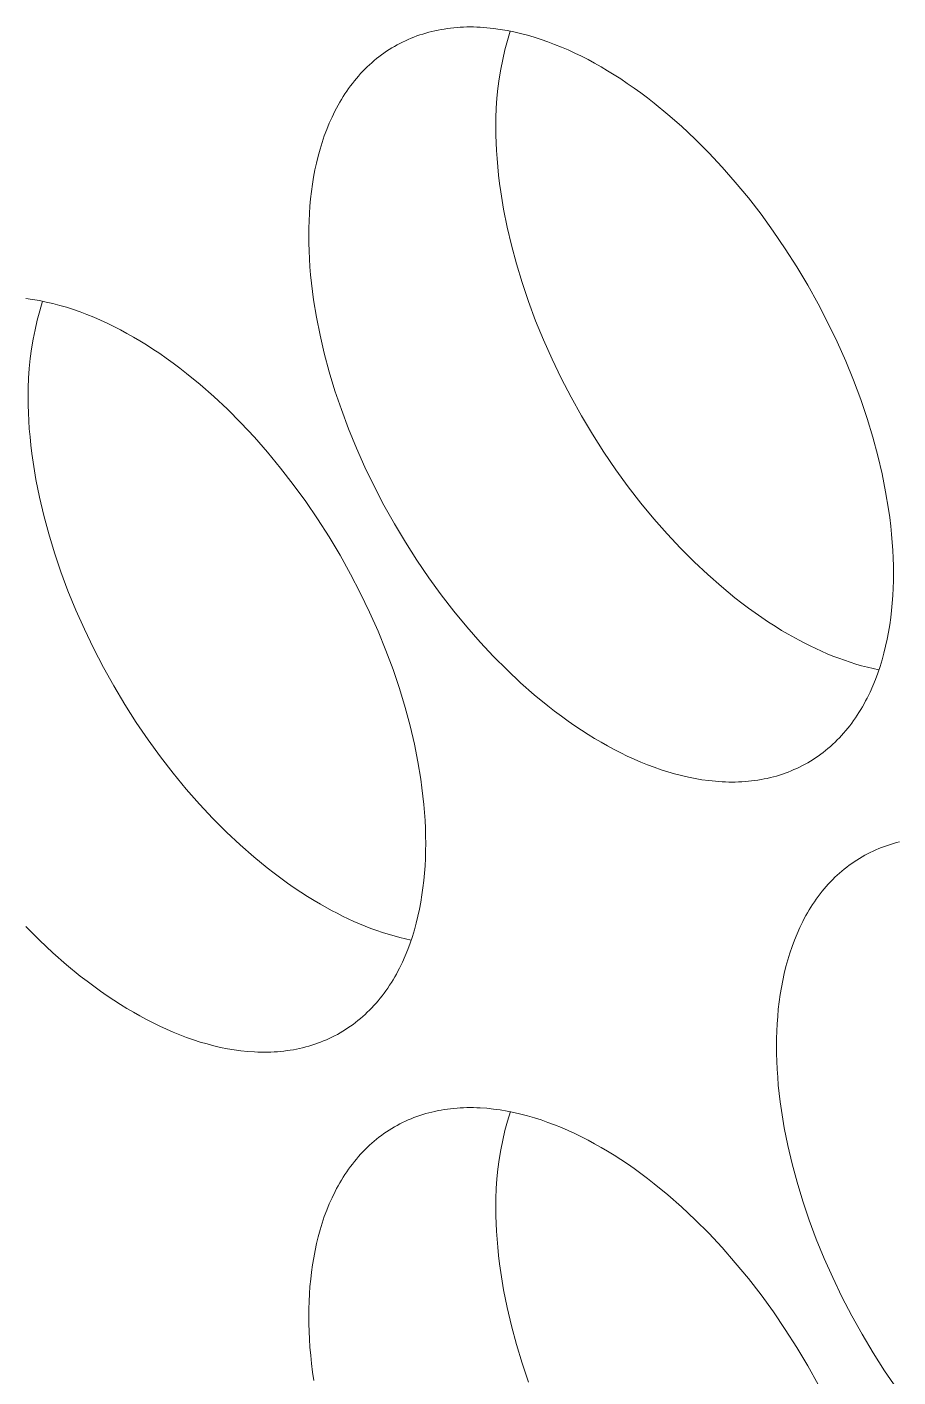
# Model space of a CAD drawing. Header units: millimetres. Extents: x 8434 to 10928, y 788 to 2545.
# Drawn here: x 10700.11 to 10711.3, y 2516.94 to 2534.26 of the extents above; entities that cross this region are included whole.
import ezdxf

# ---------------------------------------------------------------- set-up
doc = ezdxf.new("R2010")
doc.units = ezdxf.units.MM
doc.layers.add('ZANO_R', color=7, linetype='Continuous', lineweight=0)

msp = doc.modelspace()

# ---------------------------------------------------------------- linework, layer by layer
at = {"layer": 'ZANO_R'}
for p, q in [((10705.155, 2534.163), (10705.193, 2534.175)), ((10705.193, 2534.175), (10705.231, 2534.187)), ((10705.231, 2534.187), (10705.27, 2534.198)), ((10705.27, 2534.198), (10705.309, 2534.208)), ((10705.309, 2534.208), (10705.349, 2534.217)), ((10705.349, 2534.217), (10705.389, 2534.225)), ((10705.389, 2534.225), (10705.429, 2534.233)), ((10705.429, 2534.233), (10705.469, 2534.239)), ((10705.469, 2534.239), (10705.51, 2534.245)), ((10705.51, 2534.245), (10705.551, 2534.251)), ((10705.551, 2534.251), (10705.592, 2534.255)), ((10705.592, 2534.255), (10705.633, 2534.259)), ((10705.633, 2534.259), (10705.675, 2534.261)), ((10705.675, 2534.261), (10705.717, 2534.263)), ((10705.717, 2534.263), (10705.759, 2534.265)), ((10705.759, 2534.265), (10705.801, 2534.265)), ((10705.801, 2534.265), (10705.844, 2534.265)), ((10705.844, 2534.265), (10705.886, 2534.264)), ((10705.886, 2534.264), (10705.929, 2534.262)), ((10705.929, 2534.262), (10706.015, 2534.256)), ((10706.015, 2534.256), (10706.101, 2534.247)), ((10706.101, 2534.247), (10706.188, 2534.235)), ((10706.188, 2534.235), (10706.275, 2534.22)), ((10706.275, 2534.22), (10706.363, 2534.203)), ((10706.317, 2534.212), (10706.281, 2534.092)), ((10706.363, 2534.203), (10706.45, 2534.182)), ((10706.45, 2534.182), (10706.538, 2534.159)), ((10704.761, 2533.975), (10704.795, 2533.996)), ((10704.795, 2533.996), (10704.829, 2534.016)), ((10704.829, 2534.016), (10704.863, 2534.036)), ((10704.863, 2534.036), (10704.898, 2534.054)), ((10704.898, 2534.054), (10704.934, 2534.072)), ((10704.934, 2534.072), (10704.97, 2534.089)), ((10704.97, 2534.089), (10705.006, 2534.106)), ((10705.006, 2534.106), (10705.043, 2534.121)), ((10705.043, 2534.121), (10705.08, 2534.136)), ((10705.08, 2534.136), (10705.117, 2534.15)), ((10705.117, 2534.15), (10705.155, 2534.163)), ((10706.281, 2534.092), (10706.248, 2533.97)), ((10706.538, 2534.159), (10706.625, 2534.134)), ((10706.625, 2534.134), (10706.713, 2534.106)), ((10706.713, 2534.106), (10706.8, 2534.075)), ((10706.8, 2534.075), (10706.887, 2534.042)), ((10706.887, 2534.042), (10706.974, 2534.007)), ((10706.974, 2534.007), (10707.06, 2533.97)), ((10704.538, 2533.807), (10704.569, 2533.833)), ((10704.569, 2533.833), (10704.6, 2533.859)), ((10704.6, 2533.859), (10704.631, 2533.884)), ((10704.631, 2533.884), (10704.663, 2533.908)), ((10704.663, 2533.908), (10704.695, 2533.931)), ((10704.695, 2533.931), (10704.728, 2533.953)), ((10704.728, 2533.953), (10704.761, 2533.975)), ((10706.22, 2533.848), (10706.195, 2533.724)), ((10706.248, 2533.97), (10706.22, 2533.848)), ((10707.06, 2533.97), (10707.146, 2533.931)), ((10707.146, 2533.931), (10707.231, 2533.889)), ((10707.231, 2533.889), (10707.316, 2533.846)), ((10707.316, 2533.846), (10707.4, 2533.8)), ((10704.368, 2533.636), (10704.395, 2533.666)), ((10704.395, 2533.666), (10704.423, 2533.696)), ((10704.423, 2533.696), (10704.451, 2533.725)), ((10704.451, 2533.725), (10704.479, 2533.753)), ((10704.479, 2533.753), (10704.509, 2533.78)), ((10704.509, 2533.78), (10704.538, 2533.807)), ((10706.195, 2533.724), (10706.174, 2533.6)), ((10707.4, 2533.8), (10707.483, 2533.753)), ((10707.483, 2533.753), (10707.566, 2533.704)), ((10707.566, 2533.704), (10707.65, 2533.652)), ((10707.65, 2533.652), (10707.735, 2533.598)), ((10704.217, 2533.441), (10704.24, 2533.475)), ((10704.24, 2533.475), (10704.265, 2533.508)), ((10704.265, 2533.508), (10704.29, 2533.541)), ((10704.29, 2533.541), (10704.315, 2533.573)), ((10704.315, 2533.573), (10704.341, 2533.605)), ((10704.341, 2533.605), (10704.368, 2533.636)), ((10706.158, 2533.476), (10706.145, 2533.35)), ((10706.174, 2533.6), (10706.158, 2533.476)), ((10707.735, 2533.598), (10707.82, 2533.541)), ((10707.82, 2533.541), (10707.906, 2533.481)), ((10707.906, 2533.481), (10707.992, 2533.419)), ((10704.127, 2533.299), (10704.149, 2533.335)), ((10704.149, 2533.335), (10704.171, 2533.371)), ((10704.171, 2533.371), (10704.193, 2533.406)), ((10704.193, 2533.406), (10704.217, 2533.441)), ((10706.145, 2533.35), (10706.137, 2533.225)), ((10707.992, 2533.419), (10708.079, 2533.354)), ((10708.079, 2533.354), (10708.166, 2533.287)), ((10704.028, 2533.109), (10704.066, 2533.186)), ((10704.066, 2533.186), (10704.086, 2533.224)), ((10704.086, 2533.224), (10704.106, 2533.262)), ((10704.106, 2533.262), (10704.127, 2533.299)), ((10706.137, 2533.225), (10706.132, 2533.099)), ((10708.166, 2533.287), (10708.341, 2533.143)), ((10708.341, 2533.143), (10708.516, 2532.99)), ((10703.96, 2532.948), (10703.993, 2533.03)), ((10703.993, 2533.03), (10704.028, 2533.109)), ((10706.132, 2533.099), (10706.132, 2532.973)), ((10706.132, 2532.973), (10706.133, 2532.877)), ((10708.516, 2532.99), (10708.691, 2532.826)), ((10703.9, 2532.781), (10703.929, 2532.866)), ((10703.929, 2532.866), (10703.96, 2532.948)), ((10706.133, 2532.877), (10706.135, 2532.778)), ((10708.691, 2532.826), (10708.865, 2532.651)), ((10703.85, 2532.608), (10703.874, 2532.695)), ((10703.874, 2532.695), (10703.9, 2532.781)), ((10706.135, 2532.778), (10706.14, 2532.678)), ((10706.14, 2532.678), (10706.147, 2532.575)), ((10708.865, 2532.651), (10709.037, 2532.467)), ((10703.809, 2532.43), (10703.829, 2532.519)), ((10703.829, 2532.519), (10703.85, 2532.608)), ((10706.147, 2532.575), (10706.156, 2532.471)), ((10706.156, 2532.471), (10706.166, 2532.365)), ((10709.037, 2532.467), (10709.207, 2532.274)), ((10703.777, 2532.247), (10703.792, 2532.339)), ((10703.792, 2532.339), (10703.809, 2532.43)), ((10706.166, 2532.365), (10706.179, 2532.258)), ((10709.207, 2532.274), (10709.374, 2532.072)), ((10703.753, 2532.061), (10703.764, 2532.154)), ((10703.764, 2532.154), (10703.777, 2532.247)), ((10706.179, 2532.258), (10706.194, 2532.149)), ((10706.194, 2532.149), (10706.231, 2531.926)), ((10703.738, 2531.872), (10703.745, 2531.967)), ((10703.745, 2531.967), (10703.753, 2532.061)), ((10706.231, 2531.926), (10706.277, 2531.697)), ((10709.374, 2532.072), (10709.537, 2531.861)), ((10703.73, 2531.682), (10703.733, 2531.777)), ((10703.733, 2531.777), (10703.738, 2531.872)), ((10709.537, 2531.861), (10709.695, 2531.643)), ((10703.729, 2531.586), (10703.73, 2531.682)), ((10703.73, 2531.49), (10703.729, 2531.586)), ((10706.277, 2531.697), (10706.331, 2531.464)), ((10709.695, 2531.643), (10709.849, 2531.418)), ((10703.733, 2531.391), (10703.73, 2531.49)), ((10706.331, 2531.464), (10706.395, 2531.226)), ((10709.849, 2531.418), (10709.996, 2531.187)), ((10703.738, 2531.29), (10703.733, 2531.391)), ((10703.745, 2531.188), (10703.738, 2531.29)), ((10706.395, 2531.226), (10706.469, 2530.985)), ((10703.753, 2531.084), (10703.745, 2531.188)), ((10703.764, 2530.978), (10703.753, 2531.084)), ((10709.996, 2531.187), (10710.137, 2530.951)), ((10703.777, 2530.871), (10703.764, 2530.978)), ((10706.469, 2530.985), (10706.551, 2530.741)), ((10710.137, 2530.951), (10710.271, 2530.712)), ((10700.096, 2530.779), (10700.182, 2530.768)), ((10700.182, 2530.768), (10700.27, 2530.753)), ((10700.27, 2530.753), (10700.357, 2530.735)), ((10700.312, 2530.745), (10700.275, 2530.624)), ((10700.357, 2530.735), (10700.444, 2530.715)), ((10700.444, 2530.715), (10700.532, 2530.692)), ((10703.792, 2530.761), (10703.777, 2530.871)), ((10703.829, 2530.539), (10703.792, 2530.761)), ((10706.551, 2530.741), (10706.643, 2530.495)), ((10710.271, 2530.712), (10710.397, 2530.469)), ((10700.275, 2530.624), (10700.243, 2530.503)), ((10700.532, 2530.692), (10700.62, 2530.667)), ((10700.62, 2530.667), (10700.707, 2530.639)), ((10700.707, 2530.639), (10700.794, 2530.608)), ((10700.794, 2530.608), (10700.881, 2530.575)), ((10700.881, 2530.575), (10700.968, 2530.54)), ((10700.968, 2530.54), (10701.054, 2530.503)), ((10703.874, 2530.31), (10703.829, 2530.539)), ((10700.214, 2530.38), (10700.189, 2530.257)), ((10700.243, 2530.503), (10700.214, 2530.38)), ((10701.054, 2530.503), (10701.14, 2530.463)), ((10701.14, 2530.463), (10701.225, 2530.422)), ((10701.225, 2530.422), (10701.31, 2530.378)), ((10701.31, 2530.378), (10701.394, 2530.333)), ((10706.643, 2530.495), (10706.744, 2530.248)), ((10710.397, 2530.469), (10710.515, 2530.223)), ((10700.189, 2530.257), (10700.169, 2530.133)), ((10701.394, 2530.333), (10701.477, 2530.286)), ((10701.477, 2530.286), (10701.561, 2530.237)), ((10701.561, 2530.237), (10701.645, 2530.185)), ((10701.645, 2530.185), (10701.729, 2530.131)), ((10703.929, 2530.077), (10703.874, 2530.31)), ((10706.744, 2530.248), (10706.853, 2530.002)), ((10710.515, 2530.223), (10710.625, 2529.977)), ((10700.169, 2530.133), (10700.152, 2530.008)), ((10701.729, 2530.131), (10701.815, 2530.074)), ((10701.815, 2530.074), (10701.9, 2530.014)), ((10701.9, 2530.014), (10701.987, 2529.952)), ((10703.993, 2529.839), (10703.929, 2530.077)), ((10700.14, 2529.883), (10700.131, 2529.758)), ((10700.152, 2530.008), (10700.14, 2529.883)), ((10701.987, 2529.952), (10702.073, 2529.887)), ((10702.073, 2529.887), (10702.16, 2529.819)), ((10704.066, 2529.597), (10703.993, 2529.839)), ((10706.853, 2530.002), (10706.971, 2529.757)), ((10710.625, 2529.977), (10710.725, 2529.73)), ((10700.131, 2529.758), (10700.127, 2529.632)), ((10702.16, 2529.819), (10702.335, 2529.676)), ((10702.335, 2529.676), (10702.51, 2529.522)), ((10706.971, 2529.757), (10707.097, 2529.514)), ((10710.725, 2529.73), (10710.817, 2529.485)), ((10700.127, 2529.632), (10700.126, 2529.506)), ((10700.126, 2529.506), (10700.127, 2529.409)), ((10702.51, 2529.522), (10702.685, 2529.358)), ((10704.149, 2529.354), (10704.066, 2529.597)), ((10707.097, 2529.514), (10707.231, 2529.274)), ((10700.127, 2529.409), (10700.13, 2529.311)), ((10702.685, 2529.358), (10702.859, 2529.184)), ((10704.241, 2529.108), (10704.149, 2529.354)), ((10710.817, 2529.485), (10710.9, 2529.241)), ((10700.13, 2529.311), (10700.135, 2529.21)), ((10700.135, 2529.21), (10700.141, 2529.108)), ((10702.859, 2529.184), (10703.031, 2529)), ((10707.231, 2529.274), (10707.372, 2529.038)), ((10710.9, 2529.241), (10710.973, 2529)), ((10700.141, 2529.108), (10700.15, 2529.004)), ((10700.15, 2529.004), (10700.161, 2528.898)), ((10703.031, 2529), (10703.201, 2528.806)), ((10704.341, 2528.861), (10704.241, 2529.108)), ((10707.372, 2529.038), (10707.52, 2528.807)), ((10710.973, 2529), (10711.037, 2528.762)), ((10700.161, 2528.898), (10700.174, 2528.79)), ((10703.201, 2528.806), (10703.368, 2528.604)), ((10704.451, 2528.615), (10704.341, 2528.861)), ((10707.52, 2528.807), (10707.673, 2528.582)), ((10700.174, 2528.79), (10700.189, 2528.681)), ((10700.189, 2528.681), (10700.225, 2528.458)), ((10711.037, 2528.762), (10711.092, 2528.528)), ((10700.225, 2528.458), (10700.271, 2528.23)), ((10703.368, 2528.604), (10703.531, 2528.394)), ((10704.569, 2528.37), (10704.451, 2528.615)), ((10707.673, 2528.582), (10707.831, 2528.364)), ((10711.092, 2528.528), (10711.137, 2528.3)), ((10703.531, 2528.394), (10703.69, 2528.176)), ((10704.695, 2528.127), (10704.569, 2528.37)), ((10707.831, 2528.364), (10707.995, 2528.154)), ((10711.137, 2528.3), (10711.174, 2528.077)), ((10700.271, 2528.23), (10700.326, 2527.996)), ((10703.69, 2528.176), (10703.843, 2527.951)), ((10704.829, 2527.887), (10704.695, 2528.127)), ((10707.995, 2528.154), (10708.161, 2527.952)), ((10700.326, 2527.996), (10700.39, 2527.759)), ((10703.843, 2527.951), (10703.991, 2527.72)), ((10708.161, 2527.952), (10708.331, 2527.758)), ((10711.174, 2528.077), (10711.189, 2527.968)), ((10711.189, 2527.968), (10711.202, 2527.86)), ((10700.39, 2527.759), (10700.463, 2527.517)), ((10704.97, 2527.651), (10704.829, 2527.887)), ((10708.331, 2527.758), (10708.504, 2527.574)), ((10711.202, 2527.86), (10711.213, 2527.754)), ((10703.991, 2527.72), (10704.132, 2527.484)), ((10705.117, 2527.42), (10704.97, 2527.651)), ((10711.213, 2527.754), (10711.221, 2527.65)), ((10711.221, 2527.65), (10711.228, 2527.548)), ((10700.463, 2527.517), (10700.546, 2527.273)), ((10704.132, 2527.484), (10704.265, 2527.244)), ((10705.271, 2527.195), (10705.117, 2527.42)), ((10708.504, 2527.574), (10708.678, 2527.4)), ((10711.228, 2527.548), (10711.233, 2527.447)), ((10711.233, 2527.447), (10711.236, 2527.349)), ((10700.546, 2527.273), (10700.637, 2527.028)), ((10704.265, 2527.244), (10704.391, 2527.001)), ((10708.678, 2527.4), (10708.853, 2527.236)), ((10711.236, 2527.349), (10711.237, 2527.252)), ((10711.237, 2527.252), (10711.236, 2527.156)), ((10705.429, 2526.977), (10705.271, 2527.195)), ((10708.853, 2527.236), (10709.028, 2527.082)), ((10709.028, 2527.082), (10709.202, 2526.939)), ((10711.236, 2527.156), (10711.233, 2527.061)), ((10700.637, 2527.028), (10700.738, 2526.781)), ((10704.391, 2527.001), (10704.51, 2526.756)), ((10705.592, 2526.767), (10705.429, 2526.977)), ((10709.202, 2526.939), (10709.289, 2526.871)), ((10711.228, 2526.966), (10711.221, 2526.871)), ((10711.233, 2527.061), (10711.228, 2526.966)), ((10700.738, 2526.781), (10700.848, 2526.535)), ((10704.51, 2526.756), (10704.619, 2526.51)), ((10705.759, 2526.564), (10705.592, 2526.767)), ((10709.289, 2526.871), (10709.376, 2526.806)), ((10709.376, 2526.806), (10709.462, 2526.744)), ((10709.462, 2526.744), (10709.548, 2526.684)), ((10711.213, 2526.777), (10711.202, 2526.684)), ((10711.221, 2526.871), (10711.213, 2526.777)), ((10705.929, 2526.371), (10705.759, 2526.564)), ((10709.548, 2526.684), (10709.633, 2526.627)), ((10709.633, 2526.627), (10709.718, 2526.573)), ((10709.718, 2526.573), (10709.802, 2526.521)), ((10711.189, 2526.591), (10711.174, 2526.499)), ((10711.202, 2526.684), (10711.189, 2526.591)), ((10700.848, 2526.535), (10700.966, 2526.29)), ((10704.619, 2526.51), (10704.72, 2526.263)), ((10706.101, 2526.187), (10705.929, 2526.371)), ((10709.802, 2526.521), (10709.885, 2526.472)), ((10709.885, 2526.472), (10710.027, 2526.394)), ((10710.027, 2526.394), (10710.098, 2526.356)), ((10711.157, 2526.409), (10711.137, 2526.319)), ((10711.174, 2526.499), (10711.157, 2526.409)), ((10700.966, 2526.29), (10701.092, 2526.046)), ((10704.72, 2526.263), (10704.812, 2526.017)), ((10710.098, 2526.356), (10710.17, 2526.32)), ((10710.17, 2526.32), (10710.242, 2526.286)), ((10710.242, 2526.286), (10710.315, 2526.253)), ((10710.315, 2526.253), (10710.387, 2526.221)), ((10710.387, 2526.221), (10710.461, 2526.191)), ((10711.116, 2526.23), (10711.092, 2526.143)), ((10711.137, 2526.319), (10711.116, 2526.23)), ((10701.092, 2526.046), (10701.226, 2525.807)), ((10706.275, 2526.013), (10706.101, 2526.187)), ((10710.461, 2526.191), (10710.534, 2526.163)), ((10710.534, 2526.163), (10710.608, 2526.136)), ((10710.608, 2526.136), (10710.681, 2526.111)), ((10710.681, 2526.111), (10710.755, 2526.088)), ((10710.755, 2526.088), (10710.829, 2526.066)), ((10710.829, 2526.066), (10710.903, 2526.047)), ((10710.903, 2526.047), (10710.977, 2526.029)), ((10710.977, 2526.029), (10711.051, 2526.013)), ((10711.066, 2526.057), (10711.037, 2525.973)), ((10711.092, 2526.143), (10711.066, 2526.057)), ((10704.812, 2526.017), (10704.894, 2525.774)), ((10706.45, 2525.849), (10706.275, 2526.013)), ((10711.006, 2525.89), (10710.973, 2525.809)), ((10711.037, 2525.973), (10711.006, 2525.89)), ((10701.226, 2525.807), (10701.367, 2525.571)), ((10704.894, 2525.774), (10704.967, 2525.532)), ((10706.625, 2525.695), (10706.45, 2525.849)), ((10706.8, 2525.552), (10706.625, 2525.695)), ((10710.938, 2525.729), (10710.9, 2525.652)), ((10710.973, 2525.809), (10710.938, 2525.729)), ((10701.367, 2525.571), (10701.514, 2525.34)), ((10704.967, 2525.532), (10705.031, 2525.294)), ((10706.887, 2525.484), (10706.8, 2525.552)), ((10710.839, 2525.54), (10710.817, 2525.503)), ((10710.86, 2525.577), (10710.839, 2525.54)), ((10710.88, 2525.614), (10710.86, 2525.577)), ((10710.9, 2525.652), (10710.88, 2525.614)), ((10701.514, 2525.34), (10701.667, 2525.115)), ((10706.974, 2525.419), (10706.887, 2525.484)), ((10707.06, 2525.357), (10706.974, 2525.419)), ((10707.146, 2525.297), (10707.06, 2525.357)), ((10710.726, 2525.364), (10710.701, 2525.33)), ((10710.749, 2525.398), (10710.726, 2525.364)), ((10710.773, 2525.432), (10710.749, 2525.398)), ((10710.795, 2525.468), (10710.773, 2525.432)), ((10710.817, 2525.503), (10710.795, 2525.468)), ((10705.031, 2525.294), (10705.086, 2525.061)), ((10707.231, 2525.24), (10707.146, 2525.297)), ((10707.316, 2525.186), (10707.231, 2525.24)), ((10707.4, 2525.134), (10707.316, 2525.186)), ((10710.571, 2525.172), (10710.543, 2525.143)), ((10710.598, 2525.203), (10710.571, 2525.172)), ((10710.625, 2525.234), (10710.598, 2525.203)), ((10710.651, 2525.265), (10710.625, 2525.234)), ((10710.676, 2525.297), (10710.651, 2525.265)), ((10710.701, 2525.33), (10710.676, 2525.297)), ((10701.667, 2525.115), (10701.826, 2524.897)), ((10705.086, 2525.061), (10705.132, 2524.832)), ((10707.483, 2525.085), (10707.4, 2525.134)), ((10707.566, 2525.038), (10707.483, 2525.085)), ((10707.651, 2524.993), (10707.566, 2525.038)), ((10707.735, 2524.949), (10707.651, 2524.993)), ((10710.397, 2525.005), (10710.366, 2524.979)), ((10710.428, 2525.031), (10710.397, 2525.005)), ((10710.457, 2525.058), (10710.428, 2525.031)), ((10710.487, 2525.085), (10710.457, 2525.058)), ((10710.515, 2525.114), (10710.487, 2525.085)), ((10710.543, 2525.143), (10710.515, 2525.114)), ((10701.826, 2524.897), (10701.989, 2524.687)), ((10705.132, 2524.832), (10705.168, 2524.61)), ((10707.82, 2524.908), (10707.735, 2524.949)), ((10707.906, 2524.868), (10707.82, 2524.908)), ((10707.993, 2524.831), (10707.906, 2524.868)), ((10708.079, 2524.796), (10707.993, 2524.831)), ((10710.137, 2524.822), (10710.103, 2524.803)), ((10710.171, 2524.842), (10710.137, 2524.822)), ((10710.205, 2524.863), (10710.171, 2524.842)), ((10710.238, 2524.885), (10710.205, 2524.863)), ((10710.271, 2524.907), (10710.238, 2524.885)), ((10710.303, 2524.931), (10710.271, 2524.907)), ((10710.335, 2524.955), (10710.303, 2524.931)), ((10710.366, 2524.979), (10710.335, 2524.955)), ((10701.989, 2524.687), (10702.156, 2524.484)), ((10708.166, 2524.763), (10708.079, 2524.796)), ((10708.253, 2524.732), (10708.166, 2524.763)), ((10708.341, 2524.704), (10708.253, 2524.732)), ((10708.428, 2524.679), (10708.341, 2524.704)), ((10708.516, 2524.656), (10708.428, 2524.679)), ((10708.604, 2524.636), (10708.516, 2524.656)), ((10709.696, 2524.64), (10709.657, 2524.631)), ((10709.735, 2524.651), (10709.696, 2524.64)), ((10709.773, 2524.663), (10709.735, 2524.651)), ((10709.811, 2524.675), (10709.773, 2524.663)), ((10709.849, 2524.688), (10709.811, 2524.675)), ((10709.886, 2524.702), (10709.849, 2524.688)), ((10709.924, 2524.717), (10709.886, 2524.702)), ((10709.96, 2524.733), (10709.924, 2524.717)), ((10709.996, 2524.749), (10709.96, 2524.733)), ((10710.032, 2524.766), (10709.996, 2524.749)), ((10710.068, 2524.784), (10710.032, 2524.766)), ((10710.103, 2524.803), (10710.068, 2524.784)), ((10702.156, 2524.484), (10702.326, 2524.291)), ((10705.168, 2524.61), (10705.183, 2524.5)), ((10705.183, 2524.5), (10705.196, 2524.393)), ((10708.691, 2524.618), (10708.604, 2524.636)), ((10708.778, 2524.603), (10708.691, 2524.618)), ((10708.865, 2524.592), (10708.778, 2524.603)), ((10708.951, 2524.583), (10708.865, 2524.592)), ((10709.037, 2524.577), (10708.951, 2524.583)), ((10709.08, 2524.575), (10709.037, 2524.577)), ((10709.123, 2524.574), (10709.08, 2524.575)), ((10709.165, 2524.573), (10709.123, 2524.574)), ((10709.207, 2524.574), (10709.165, 2524.573)), ((10709.249, 2524.575), (10709.207, 2524.574)), ((10709.291, 2524.577), (10709.249, 2524.575)), ((10709.333, 2524.58), (10709.291, 2524.577)), ((10709.374, 2524.583), (10709.333, 2524.58)), ((10709.415, 2524.588), (10709.374, 2524.583)), ((10709.456, 2524.593), (10709.415, 2524.588)), ((10709.497, 2524.599), (10709.456, 2524.593)), ((10709.537, 2524.606), (10709.497, 2524.599)), ((10709.577, 2524.613), (10709.537, 2524.606)), ((10709.617, 2524.621), (10709.577, 2524.613)), ((10709.657, 2524.631), (10709.617, 2524.621)), ((10702.326, 2524.291), (10702.498, 2524.107)), ((10705.196, 2524.393), (10705.207, 2524.287)), ((10705.207, 2524.287), (10705.216, 2524.183)), ((10705.216, 2524.183), (10705.223, 2524.081)), ((10702.498, 2524.107), (10702.672, 2523.932)), ((10705.223, 2524.081), (10705.227, 2523.98)), ((10705.227, 2523.98), (10705.23, 2523.881)), ((10702.672, 2523.932), (10702.847, 2523.768)), ((10705.23, 2523.881), (10705.231, 2523.785)), ((10705.231, 2523.785), (10705.23, 2523.689)), ((10711.161, 2523.761), (10711.199, 2523.773)), ((10711.199, 2523.773), (10711.238, 2523.785)), ((10711.238, 2523.785), (10711.276, 2523.796)), ((10711.276, 2523.796), (10711.316, 2523.806)), ((10702.847, 2523.768), (10703.022, 2523.615)), ((10703.022, 2523.615), (10703.197, 2523.471)), ((10705.23, 2523.689), (10705.227, 2523.594)), ((10710.801, 2523.594), (10710.835, 2523.614)), ((10710.835, 2523.614), (10710.869, 2523.634)), ((10710.869, 2523.634), (10710.904, 2523.652)), ((10710.904, 2523.652), (10710.94, 2523.67)), ((10710.94, 2523.67), (10710.976, 2523.687)), ((10710.976, 2523.687), (10711.012, 2523.704)), ((10711.012, 2523.704), (10711.049, 2523.719)), ((10711.049, 2523.719), (10711.086, 2523.734)), ((10711.086, 2523.734), (10711.123, 2523.748)), ((10711.123, 2523.748), (10711.161, 2523.761)), ((10703.197, 2523.471), (10703.284, 2523.404)), ((10705.223, 2523.499), (10705.216, 2523.404)), ((10705.227, 2523.594), (10705.223, 2523.499)), ((10710.545, 2523.405), (10710.575, 2523.431)), ((10710.575, 2523.431), (10710.606, 2523.457)), ((10710.606, 2523.457), (10710.637, 2523.481)), ((10710.637, 2523.481), (10710.669, 2523.505)), ((10710.669, 2523.505), (10710.701, 2523.529)), ((10710.701, 2523.529), (10710.734, 2523.551)), ((10710.734, 2523.551), (10710.767, 2523.573)), ((10710.767, 2523.573), (10710.801, 2523.594)), ((10703.284, 2523.404), (10703.371, 2523.339)), ((10703.371, 2523.339), (10703.457, 2523.277)), ((10703.457, 2523.277), (10703.543, 2523.217)), ((10705.207, 2523.31), (10705.196, 2523.217)), ((10705.216, 2523.404), (10705.207, 2523.31)), ((10710.374, 2523.234), (10710.401, 2523.264)), ((10710.401, 2523.264), (10710.429, 2523.293)), ((10710.429, 2523.293), (10710.457, 2523.322)), ((10710.457, 2523.322), (10710.486, 2523.351)), ((10710.486, 2523.351), (10710.515, 2523.378)), ((10710.515, 2523.378), (10710.545, 2523.405)), ((10703.543, 2523.217), (10703.628, 2523.16)), ((10703.628, 2523.16), (10703.713, 2523.106)), ((10703.713, 2523.106), (10703.797, 2523.054)), ((10705.183, 2523.124), (10705.168, 2523.032)), ((10705.196, 2523.217), (10705.183, 2523.124)), ((10710.246, 2523.072), (10710.271, 2523.106)), ((10710.271, 2523.106), (10710.296, 2523.139)), ((10710.296, 2523.139), (10710.321, 2523.171)), ((10710.321, 2523.171), (10710.347, 2523.203)), ((10710.347, 2523.203), (10710.374, 2523.234)), ((10703.797, 2523.054), (10703.88, 2523.005)), ((10703.88, 2523.005), (10704.021, 2522.926)), ((10704.021, 2522.926), (10704.092, 2522.889)), ((10705.151, 2522.941), (10705.132, 2522.852)), ((10705.168, 2523.032), (10705.151, 2522.941)), ((10710.133, 2522.896), (10710.155, 2522.933)), ((10710.155, 2522.933), (10710.177, 2522.968)), ((10710.177, 2522.968), (10710.199, 2523.004)), ((10710.199, 2523.004), (10710.223, 2523.038)), ((10710.223, 2523.038), (10710.246, 2523.072)), ((10704.092, 2522.889), (10704.164, 2522.853)), ((10704.164, 2522.853), (10704.236, 2522.818)), ((10704.236, 2522.818), (10704.309, 2522.785)), ((10704.309, 2522.785), (10704.382, 2522.754)), ((10704.382, 2522.754), (10704.455, 2522.724)), ((10705.11, 2522.763), (10705.086, 2522.676)), ((10705.132, 2522.852), (10705.11, 2522.763)), ((10710.034, 2522.707), (10710.072, 2522.784)), ((10710.072, 2522.784), (10710.092, 2522.822)), ((10710.092, 2522.822), (10710.112, 2522.859)), ((10710.112, 2522.859), (10710.133, 2522.896)), ((10700.27, 2522.545), (10700.096, 2522.72)), ((10704.455, 2522.724), (10704.528, 2522.695)), ((10704.528, 2522.695), (10704.602, 2522.669)), ((10704.602, 2522.669), (10704.676, 2522.644)), ((10704.676, 2522.644), (10704.75, 2522.62)), ((10704.75, 2522.62), (10704.824, 2522.599)), ((10704.824, 2522.599), (10704.898, 2522.579)), ((10704.898, 2522.579), (10704.972, 2522.562)), ((10704.972, 2522.562), (10705.046, 2522.546)), ((10705.06, 2522.59), (10705.032, 2522.505)), ((10705.086, 2522.676), (10705.06, 2522.59)), ((10709.966, 2522.546), (10709.999, 2522.627)), ((10709.999, 2522.627), (10710.034, 2522.707)), ((10700.445, 2522.381), (10700.27, 2522.545)), ((10705.001, 2522.423), (10704.968, 2522.341)), ((10705.032, 2522.505), (10705.001, 2522.423)), ((10709.906, 2522.379), (10709.935, 2522.463)), ((10709.935, 2522.463), (10709.966, 2522.546)), ((10700.62, 2522.227), (10700.445, 2522.381)), ((10700.795, 2522.084), (10700.62, 2522.227)), ((10704.932, 2522.262), (10704.894, 2522.185)), ((10704.968, 2522.341), (10704.932, 2522.262)), ((10709.856, 2522.206), (10709.88, 2522.293)), ((10709.88, 2522.293), (10709.906, 2522.379)), ((10700.882, 2522.017), (10700.795, 2522.084)), ((10704.833, 2522.072), (10704.812, 2522.036)), ((10704.854, 2522.109), (10704.833, 2522.072)), ((10704.875, 2522.147), (10704.854, 2522.109)), ((10704.894, 2522.185), (10704.875, 2522.147)), ((10709.815, 2522.027), (10709.835, 2522.117)), ((10709.835, 2522.117), (10709.856, 2522.206)), ((10700.968, 2521.952), (10700.882, 2522.017)), ((10701.055, 2521.889), (10700.968, 2521.952)), ((10701.14, 2521.83), (10701.055, 2521.889)), ((10704.72, 2521.896), (10704.696, 2521.863)), ((10704.744, 2521.93), (10704.72, 2521.896)), ((10704.767, 2521.965), (10704.744, 2521.93)), ((10704.79, 2522), (10704.767, 2521.965)), ((10704.812, 2522.036), (10704.79, 2522)), ((10709.783, 2521.845), (10709.798, 2521.937)), ((10709.798, 2521.937), (10709.815, 2522.027)), ((10701.226, 2521.773), (10701.14, 2521.83)), ((10701.31, 2521.719), (10701.226, 2521.773)), ((10701.394, 2521.667), (10701.31, 2521.719)), ((10704.566, 2521.705), (10704.538, 2521.675)), ((10704.593, 2521.735), (10704.566, 2521.705)), ((10704.619, 2521.766), (10704.593, 2521.735)), ((10704.645, 2521.798), (10704.619, 2521.766)), ((10704.671, 2521.83), (10704.645, 2521.798)), ((10704.696, 2521.863), (10704.671, 2521.83)), ((10709.759, 2521.659), (10709.77, 2521.752)), ((10709.77, 2521.752), (10709.783, 2521.845)), ((10701.478, 2521.618), (10701.394, 2521.667)), ((10701.561, 2521.571), (10701.478, 2521.618)), ((10701.645, 2521.525), (10701.561, 2521.571)), ((10701.73, 2521.482), (10701.645, 2521.525)), ((10704.392, 2521.537), (10704.361, 2521.512)), ((10704.422, 2521.564), (10704.392, 2521.537)), ((10704.452, 2521.591), (10704.422, 2521.564)), ((10704.481, 2521.618), (10704.452, 2521.591)), ((10704.51, 2521.646), (10704.481, 2521.618)), ((10704.538, 2521.675), (10704.51, 2521.646)), ((10709.744, 2521.47), (10709.751, 2521.565)), ((10709.751, 2521.565), (10709.759, 2521.659)), ((10701.815, 2521.44), (10701.73, 2521.482)), ((10701.901, 2521.401), (10701.815, 2521.44)), ((10701.987, 2521.364), (10701.901, 2521.401)), ((10702.074, 2521.328), (10701.987, 2521.364)), ((10704.132, 2521.355), (10704.097, 2521.335)), ((10704.166, 2521.375), (10704.132, 2521.355)), ((10704.2, 2521.396), (10704.166, 2521.375)), ((10704.233, 2521.418), (10704.2, 2521.396)), ((10704.266, 2521.44), (10704.233, 2521.418)), ((10704.298, 2521.463), (10704.266, 2521.44)), ((10704.33, 2521.487), (10704.298, 2521.463)), ((10704.361, 2521.512), (10704.33, 2521.487)), ((10709.736, 2521.28), (10709.739, 2521.375)), ((10709.739, 2521.375), (10709.744, 2521.47)), ((10702.161, 2521.296), (10702.074, 2521.328)), ((10702.248, 2521.265), (10702.161, 2521.296)), ((10702.335, 2521.237), (10702.248, 2521.265)), ((10702.423, 2521.212), (10702.335, 2521.237)), ((10702.51, 2521.189), (10702.423, 2521.212)), ((10702.598, 2521.168), (10702.51, 2521.189)), ((10703.69, 2521.173), (10703.651, 2521.163)), ((10703.729, 2521.184), (10703.69, 2521.173)), ((10703.768, 2521.195), (10703.729, 2521.184)), ((10703.806, 2521.208), (10703.768, 2521.195)), ((10703.843, 2521.221), (10703.806, 2521.208)), ((10703.881, 2521.235), (10703.843, 2521.221)), ((10703.918, 2521.25), (10703.881, 2521.235)), ((10703.955, 2521.265), (10703.918, 2521.25)), ((10703.991, 2521.282), (10703.955, 2521.265)), ((10704.027, 2521.299), (10703.991, 2521.282)), ((10704.062, 2521.317), (10704.027, 2521.299)), ((10704.097, 2521.335), (10704.062, 2521.317)), ((10709.735, 2521.184), (10709.736, 2521.28)), ((10709.736, 2521.087), (10709.735, 2521.184)), ((10702.685, 2521.151), (10702.598, 2521.168)), ((10702.772, 2521.136), (10702.685, 2521.151)), ((10702.859, 2521.124), (10702.772, 2521.136)), ((10702.946, 2521.115), (10702.859, 2521.124)), ((10703.032, 2521.109), (10702.946, 2521.115)), ((10703.074, 2521.107), (10703.032, 2521.109)), ((10703.117, 2521.106), (10703.074, 2521.107)), ((10703.159, 2521.106), (10703.117, 2521.106)), ((10703.202, 2521.106), (10703.159, 2521.106)), ((10703.244, 2521.108), (10703.202, 2521.106)), ((10703.285, 2521.11), (10703.244, 2521.108)), ((10703.327, 2521.112), (10703.285, 2521.11)), ((10703.369, 2521.116), (10703.327, 2521.112)), ((10703.41, 2521.12), (10703.369, 2521.116)), ((10703.451, 2521.126), (10703.41, 2521.12)), ((10703.491, 2521.131), (10703.451, 2521.126)), ((10703.532, 2521.138), (10703.491, 2521.131)), ((10703.572, 2521.146), (10703.532, 2521.138)), ((10703.611, 2521.154), (10703.572, 2521.146)), ((10703.651, 2521.163), (10703.611, 2521.154)), ((10709.739, 2520.989), (10709.736, 2521.087)), ((10709.744, 2520.888), (10709.739, 2520.989)), ((10709.751, 2520.786), (10709.744, 2520.888)), ((10709.759, 2520.682), (10709.751, 2520.786)), ((10709.77, 2520.576), (10709.759, 2520.682)), ((10709.783, 2520.468), (10709.77, 2520.576)), ((10705.155, 2520.294), (10705.193, 2520.306)), ((10705.193, 2520.306), (10705.232, 2520.318)), ((10705.232, 2520.318), (10705.271, 2520.328)), ((10705.271, 2520.328), (10705.31, 2520.338)), ((10705.31, 2520.338), (10705.349, 2520.347)), ((10705.349, 2520.347), (10705.389, 2520.356)), ((10705.389, 2520.356), (10705.429, 2520.363)), ((10705.429, 2520.363), (10705.47, 2520.37)), ((10705.47, 2520.37), (10705.51, 2520.376)), ((10705.51, 2520.376), (10705.551, 2520.381)), ((10705.551, 2520.381), (10705.592, 2520.385)), ((10705.592, 2520.385), (10705.634, 2520.389)), ((10705.634, 2520.389), (10705.675, 2520.392)), ((10705.675, 2520.392), (10705.717, 2520.394)), ((10705.717, 2520.394), (10705.759, 2520.395)), ((10705.759, 2520.395), (10705.802, 2520.395)), ((10705.802, 2520.395), (10705.844, 2520.395)), ((10705.844, 2520.395), (10705.887, 2520.394)), ((10705.887, 2520.394), (10705.929, 2520.392)), ((10705.929, 2520.392), (10706.015, 2520.386)), ((10706.015, 2520.386), (10706.102, 2520.377)), ((10706.102, 2520.377), (10706.188, 2520.365)), ((10706.188, 2520.365), (10706.276, 2520.351)), ((10706.276, 2520.351), (10706.363, 2520.333)), ((10706.318, 2520.343), (10706.281, 2520.222)), ((10706.363, 2520.333), (10706.451, 2520.313)), ((10706.451, 2520.313), (10706.538, 2520.29)), ((10709.798, 2520.359), (10709.783, 2520.468)), ((10709.835, 2520.136), (10709.798, 2520.359)), ((10704.795, 2520.127), (10704.829, 2520.147)), ((10704.829, 2520.147), (10704.864, 2520.166)), ((10704.864, 2520.166), (10704.899, 2520.185)), ((10704.899, 2520.185), (10704.934, 2520.203)), ((10704.934, 2520.203), (10704.97, 2520.22)), ((10704.97, 2520.22), (10705.006, 2520.236)), ((10705.006, 2520.236), (10705.043, 2520.252)), ((10705.043, 2520.252), (10705.08, 2520.267)), ((10705.08, 2520.267), (10705.117, 2520.28)), ((10705.117, 2520.28), (10705.155, 2520.294)), ((10706.281, 2520.222), (10706.249, 2520.101)), ((10706.538, 2520.29), (10706.626, 2520.264)), ((10706.626, 2520.264), (10706.713, 2520.236)), ((10706.713, 2520.236), (10706.8, 2520.206)), ((10706.8, 2520.206), (10706.887, 2520.173)), ((10706.887, 2520.173), (10706.974, 2520.138)), ((10706.974, 2520.138), (10707.06, 2520.1)), ((10709.88, 2519.908), (10709.835, 2520.136)), ((10704.539, 2519.938), (10704.569, 2519.964)), ((10704.569, 2519.964), (10704.6, 2519.989)), ((10704.6, 2519.989), (10704.631, 2520.014)), ((10704.631, 2520.014), (10704.663, 2520.038)), ((10704.663, 2520.038), (10704.695, 2520.061)), ((10704.695, 2520.061), (10704.728, 2520.084)), ((10704.728, 2520.084), (10704.761, 2520.106)), ((10704.761, 2520.106), (10704.795, 2520.127)), ((10706.22, 2519.978), (10706.195, 2519.855)), ((10706.249, 2520.101), (10706.22, 2519.978)), ((10707.06, 2520.1), (10707.146, 2520.061)), ((10707.146, 2520.061), (10707.231, 2520.02)), ((10707.231, 2520.02), (10707.316, 2519.976)), ((10707.316, 2519.976), (10707.4, 2519.931)), ((10704.368, 2519.766), (10704.395, 2519.796)), ((10704.395, 2519.796), (10704.423, 2519.826)), ((10704.423, 2519.826), (10704.451, 2519.855)), ((10704.451, 2519.855), (10704.48, 2519.883)), ((10704.48, 2519.883), (10704.509, 2519.911)), ((10704.509, 2519.911), (10704.539, 2519.938)), ((10706.195, 2519.855), (10706.175, 2519.731)), ((10707.4, 2519.931), (10707.483, 2519.884)), ((10707.483, 2519.884), (10707.567, 2519.835)), ((10707.567, 2519.835), (10707.651, 2519.783)), ((10709.935, 2519.674), (10709.88, 2519.908)), ((10704.241, 2519.605), (10704.265, 2519.639)), ((10704.265, 2519.639), (10704.29, 2519.671)), ((10704.29, 2519.671), (10704.316, 2519.704)), ((10704.316, 2519.704), (10704.342, 2519.735)), ((10704.342, 2519.735), (10704.368, 2519.766)), ((10706.175, 2519.731), (10706.158, 2519.606)), ((10707.651, 2519.783), (10707.735, 2519.729)), ((10707.735, 2519.729), (10707.821, 2519.672)), ((10707.821, 2519.672), (10707.906, 2519.612)), ((10709.999, 2519.437), (10709.935, 2519.674)), ((10704.128, 2519.429), (10704.149, 2519.465)), ((10704.149, 2519.465), (10704.171, 2519.501)), ((10704.171, 2519.501), (10704.194, 2519.536)), ((10704.194, 2519.536), (10704.217, 2519.571)), ((10704.217, 2519.571), (10704.241, 2519.605)), ((10706.146, 2519.481), (10706.137, 2519.355)), ((10706.158, 2519.606), (10706.146, 2519.481)), ((10707.906, 2519.612), (10707.993, 2519.55)), ((10707.993, 2519.55), (10708.079, 2519.485)), ((10708.079, 2519.485), (10708.166, 2519.417)), ((10704.029, 2519.239), (10704.067, 2519.317)), ((10704.067, 2519.317), (10704.086, 2519.355)), ((10704.086, 2519.355), (10704.107, 2519.392)), ((10704.107, 2519.392), (10704.128, 2519.429)), ((10706.137, 2519.355), (10706.133, 2519.23)), ((10708.166, 2519.417), (10708.341, 2519.274)), ((10708.341, 2519.274), (10708.516, 2519.12)), ((10710.072, 2519.195), (10709.999, 2519.437)), ((10703.96, 2519.079), (10703.993, 2519.16)), ((10703.993, 2519.16), (10704.029, 2519.239)), ((10706.133, 2519.23), (10706.132, 2519.104)), ((10706.132, 2519.104), (10706.133, 2519.007)), ((10708.516, 2519.12), (10708.691, 2518.956)), ((10710.155, 2518.951), (10710.072, 2519.195)), ((10703.901, 2518.912), (10703.929, 2518.996)), ((10703.929, 2518.996), (10703.96, 2519.079)), ((10706.133, 2519.007), (10706.136, 2518.908)), ((10708.691, 2518.956), (10708.865, 2518.782)), ((10710.247, 2518.706), (10710.155, 2518.951)), ((10703.851, 2518.738), (10703.875, 2518.826)), ((10703.875, 2518.826), (10703.901, 2518.912)), ((10706.136, 2518.908), (10706.141, 2518.808)), ((10706.141, 2518.808), (10706.147, 2518.706)), ((10708.865, 2518.782), (10709.037, 2518.598)), ((10703.81, 2518.56), (10703.829, 2518.65)), ((10703.829, 2518.65), (10703.851, 2518.738)), ((10706.147, 2518.706), (10706.156, 2518.602)), ((10706.156, 2518.602), (10706.167, 2518.496)), ((10709.037, 2518.598), (10709.207, 2518.404)), ((10710.347, 2518.459), (10710.247, 2518.706)), ((10703.777, 2518.377), (10703.793, 2518.469)), ((10703.793, 2518.469), (10703.81, 2518.56)), ((10706.167, 2518.496), (10706.18, 2518.388)), ((10709.207, 2518.404), (10709.374, 2518.202)), ((10710.457, 2518.213), (10710.347, 2518.459)), ((10703.754, 2518.191), (10703.765, 2518.285)), ((10703.765, 2518.285), (10703.777, 2518.377)), ((10706.18, 2518.388), (10706.195, 2518.279)), ((10706.195, 2518.279), (10706.232, 2518.056)), ((10703.738, 2518.003), (10703.745, 2518.097)), ((10703.745, 2518.097), (10703.754, 2518.191)), ((10706.232, 2518.056), (10706.277, 2517.828)), ((10709.374, 2518.202), (10709.537, 2517.991)), ((10710.575, 2517.968), (10710.457, 2518.213)), ((10703.731, 2517.812), (10703.734, 2517.908)), ((10703.734, 2517.908), (10703.738, 2518.003)), ((10709.537, 2517.991), (10709.696, 2517.773)), ((10710.701, 2517.724), (10710.575, 2517.968)), ((10703.73, 2517.717), (10703.731, 2517.812)), ((10703.731, 2517.62), (10703.73, 2517.717)), ((10706.277, 2517.828), (10706.332, 2517.594)), ((10709.696, 2517.773), (10709.849, 2517.549)), ((10710.835, 2517.485), (10710.701, 2517.724)), ((10703.734, 2517.521), (10703.731, 2517.62)), ((10706.332, 2517.594), (10706.396, 2517.356)), ((10709.849, 2517.549), (10709.997, 2517.318)), ((10703.738, 2517.421), (10703.734, 2517.521)), ((10703.745, 2517.319), (10703.738, 2517.421)), ((10710.976, 2517.249), (10710.835, 2517.485)), ((10703.754, 2517.214), (10703.745, 2517.319)), ((10703.765, 2517.109), (10703.754, 2517.214)), ((10706.396, 2517.356), (10706.469, 2517.115)), ((10709.997, 2517.318), (10710.138, 2517.082)), ((10711.123, 2517.018), (10710.976, 2517.249)), ((10703.778, 2517.001), (10703.765, 2517.109)), ((10706.469, 2517.115), (10706.552, 2516.871)), ((10710.138, 2517.082), (10710.271, 2516.842)), ((10711.277, 2516.793), (10711.123, 2517.018)), ((10703.793, 2516.892), (10703.778, 2517.001))]:
    msp.add_line(p, q, dxfattribs=at)

doc.saveas('drawing.dxf')
